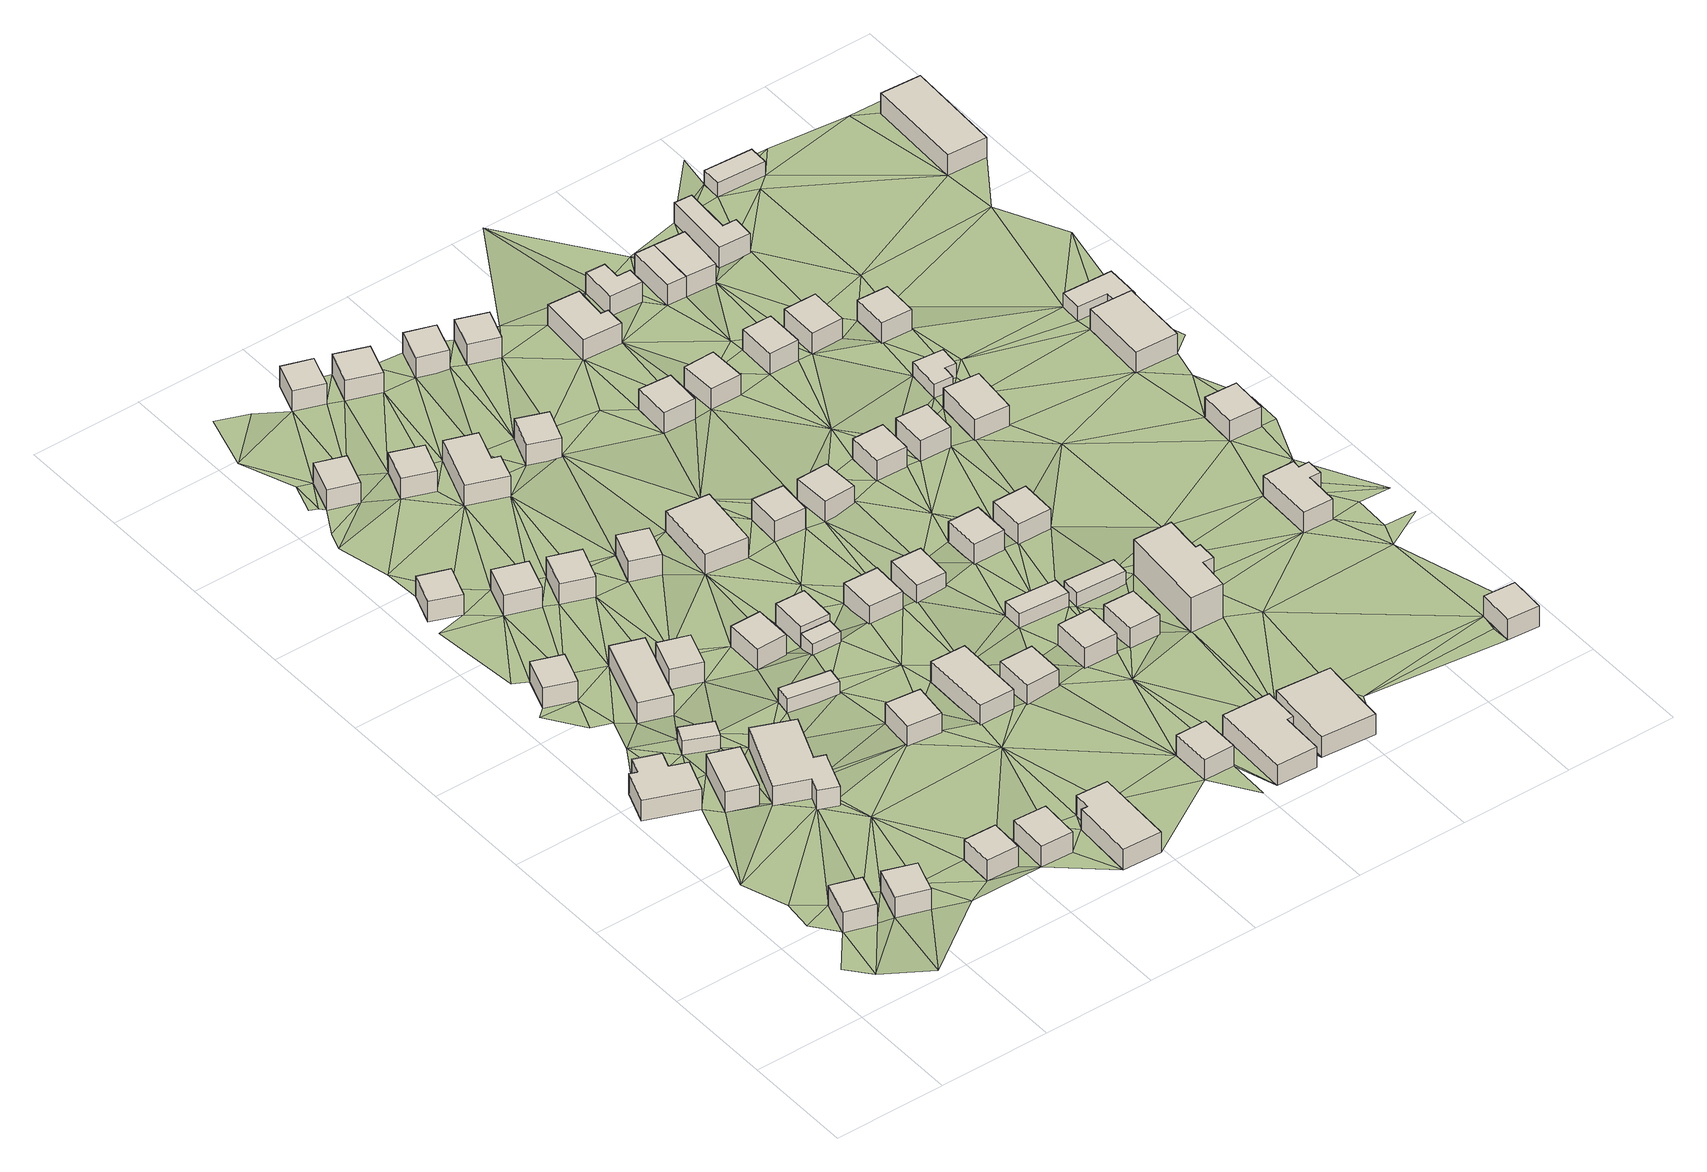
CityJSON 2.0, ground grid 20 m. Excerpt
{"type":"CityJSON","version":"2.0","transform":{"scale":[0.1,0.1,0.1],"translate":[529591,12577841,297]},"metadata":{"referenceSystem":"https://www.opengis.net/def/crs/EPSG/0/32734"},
"CityObjects":{
"building1":{"type":"Building","attributes":{"address":"29 Palm Lane Mamre 7347 Cape Town","building":"house","building:levels":"1","building_height":4.1,"plus_code":"4FRWFFP7+74Q","ground_height":160.34,"roof_height":164.44},"geometry":[{"type":"Solid","lod":"1","boundaries":[[[[0,1,2,3]],[[1,4,5,2]],[[4,6,7,5]],[[6,0,3,7]],[[3,2,5,7]],[[6,4,1,0]]]]}]},
"building2":{"type":"Building","attributes":{"address":"28 Palm Lane Mamre 7347 Cape Town","building":"house","building:levels":"1","building_height":4.1,"plus_code":"4FRWFFP7+C4F","ground_height":159.91,"roof_height":164.01},"geometry":[{"type":"Solid","lod":"1","boundaries":[[[[8,9,10,11]],[[9,12,13,10]],[[12,14,15,13]],[[14,16,17,15]],[[16,18,19,17]],[[18,20,21,19]],[[20,22,23,21]],[[22,8,11,23]],[[11,10,13,15,17,19,21,23]],[[22,20,18,16,14,12,9,8]]]]}]},
"building3":{"type":"Building","attributes":{"address":"31 Palm Lane Mamre 7347 Cape Town","building":"house","building:levels":"1","building_height":4.1,"plus_code":"4FRWFFP7+75F","ground_height":161.13,"roof_height":165.23},"geometry":[{"type":"Solid","lod":"1","boundaries":[[[[24,25,26,27]],[[25,28,29,26]],[[28,30,31,29]],[[30,24,27,31]],[[27,26,29,31]],[[30,28,25,24]]]]}]},
"building4":{"type":"Building","attributes":{"address":"30 Palm Lane Mamre 7347 Cape Town","building":"house","building:levels":"1","building_height":4.1,"plus_code":"4FRWFFP7+C56","ground_height":159.91,"roof_height":164.01},"geometry":[{"type":"Solid","lod":"1","boundaries":[[[[32,33,34,35]],[[33,36,37,34]],[[36,38,39,37]],[[38,32,35,39]],[[35,34,37,39]],[[38,36,33,32]]]]}]},
"building5":{"type":"Building","attributes":{"address":"93 Olyf Lane Mamre 7347 Cape Town","building":"house","building:levels":"1","building_height":4.1,"plus_code":"4FRWFFP7+G4P","ground_height":159.61,"roof_height":163.71},"geometry":[{"type":"Solid","lod":"1","boundaries":[[[[40,41,42,43]],[[41,44,45,42]],[[44,46,47,45]],[[46,40,43,47]],[[43,42,45,47]],[[46,44,41,40]]]]}]},
"building6":{"type":"Building","attributes":{"building":"cabin","building:levels":"1","building_height":2.8,"plus_code":"4FRWFFP7+F53","ground_height":159.91,"roof_height":162.71},"geometry":[{"type":"Solid","lod":"1","boundaries":[[[[48,49,50,51]],[[49,52,53,50]],[[52,54,55,53]],[[54,48,51,55]],[[51,50,53,55]],[[54,52,49,48]]]]}]},
"building7":{"type":"Building","attributes":{"address":"32 Palm Lane Mamre 7347 Cape Town","building":"house","building:levels":"1","building_height":4.1,"plus_code":"4FRWFFP7+C55","ground_height":160.26,"roof_height":164.36},"geometry":[{"type":"Solid","lod":"1","boundaries":[[[[56,57,58,59]],[[57,60,61,58]],[[60,62,63,61]],[[62,64,65,63]],[[64,66,67,65]],[[66,68,69,67]],[[68,70,71,69]],[[70,72,73,71]],[[72,74,75,73]],[[74,56,59,75]],[[59,58,61,63,65,67,69,71,73,75]],[[74,72,70,68,66,64,62,60,57,56]]]]}]},
"building8":{"type":"Building","attributes":{"address":"29 Palm Lane Mamre 7347 Cape Town","building":"house","building:levels":"1","building_height":4.1,"plus_code":"4FRWFFP7+76H","ground_height":161.13,"roof_height":165.23},"geometry":[{"type":"Solid","lod":"1","boundaries":[[[[76,77,78,79]],[[77,80,81,78]],[[80,82,83,81]],[[82,76,79,83]],[[79,78,81,83]],[[82,80,77,76]]]]}]},
"building9":{"type":"Building","attributes":{"address":"64 Olyf Lane Mamre 7347 Cape Town","building":"house","building:levels":"1","building_height":4.1,"plus_code":"4FRWFFP7+J4P","ground_height":159.35,"roof_height":163.45},"geometry":[{"type":"Solid","lod":"1","boundaries":[[[[84,85,86,87]],[[85,88,89,86]],[[88,90,91,89]],[[90,84,87,91]],[[87,86,89,91]],[[90,88,85,84]]]]}]},
"building10":{"type":"Building","attributes":{"address":"91 Olyf Lane Mamre 7347 Cape Town","building":"house","building:levels":"1","building_height":4.1,"plus_code":"4FRWFFP7+G54","ground_height":159.61,"roof_height":163.71},"geometry":[{"type":"Solid","lod":"1","boundaries":[[[[92,93,94,95]],[[93,96,97,94]],[[96,98,99,97]],[[98,92,95,99]],[[95,94,97,99]],[[98,96,93,92]]]]}]},
"building11":{"type":"Building","attributes":{"address":"35 Palm Lane Mamre 7347 Cape Town","building":"house","building:levels":"1","building_height":4.1,"plus_code":"4FRWFFP7+778","ground_height":161.76,"roof_height":165.86},"geometry":[{"type":"Solid","lod":"1","boundaries":[[[[100,101,102,103]],[[101,104,105,102]],[[104,106,107,105]],[[106,100,103,107]],[[103,102,105,107]],[[106,104,101,100]]]]}]},
"building12":{"type":"Building","attributes":{"address":"62 Olyf Lane Mamre 7347 Cape Town","building":"house","building:levels":"1","building_height":4.1,"plus_code":"4FRWFFP7+J57","ground_height":159.35,"roof_height":163.45},"geometry":[{"type":"Solid","lod":"1","boundaries":[[[[108,109,110,111]],[[109,112,113,110]],[[112,114,115,113]],[[114,108,111,115]],[[111,110,113,115]],[[114,112,109,108]]]]}]},
"building13":{"type":"Building","attributes":{"address":"89 Olyf Lane Mamre 7347 Cape Town","building":"house","building:levels":"1","building_height":4.1,"plus_code":"4FRWFFP7+G62","ground_height":159.65,"roof_height":163.75},"geometry":[{"type":"Solid","lod":"1","boundaries":[[[[116,117,118,119]],[[117,120,121,118]],[[120,122,123,121]],[[122,116,119,123]],[[119,118,121,123]],[[122,120,117,116]]]]}]},
"building14":{"type":"Building","attributes":{"address":"57 Manna Lane Mamre 7347 Cape Town","building":"house","building:levels":"1","building_height":4.1,"plus_code":"4FRWFFP7+P4X","ground_height":159.21,"roof_height":163.31},"geometry":[{"type":"Solid","lod":"1","boundaries":[[[[124,125,126,127]],[[125,128,129,126]],[[128,130,131,129]],[[130,124,127,131]],[[127,126,129,131]],[[130,128,125,124]]]]}]},
"building15":{"type":"Building","attributes":{"address":"37 Palm Lane Mamre 7347 Cape Town","building":"house","building:levels":"1","building_height":4.1,"plus_code":"4FRWFFP7+68M","ground_height":161.76,"roof_height":165.86},"geometry":[{"type":"Solid","lod":"1","boundaries":[[[[132,133,134,135]],[[133,136,137,134]],[[136,138,139,137]],[[138,140,141,139]],[[140,142,143,141]],[[142,132,135,143]],[[135,134,137,139,141,143]],[[142,140,138,136,133,132]]]]}]},
"building16":{"type":"Building","attributes":{"building":"cabin","building:levels":"1","building_height":2.8,"plus_code":"4FRWFFP7+C7R","ground_height":160.26,"roof_height":163.06},"geometry":[{"type":"Solid","lod":"1","boundaries":[[[[144,145,146,147]],[[145,148,149,146]],[[148,150,151,149]],[[150,144,147,151]],[[147,146,149,151]],[[150,148,145,144]]]]}]},
"building17":{"type":"Building","attributes":{"address":"60 Olyf Lane Mamre 7347 Cape Town","building":"house","building:levels":"1","building_height":4.1,"plus_code":"4FRWFFP7+J62","ground_height":159.49,"roof_height":163.59},"geometry":[{"type":"Solid","lod":"1","boundaries":[[[[152,153,154,155]],[[153,156,157,154]],[[156,158,159,157]],[[158,152,155,159]],[[155,154,157,159]],[[158,156,153,152]]]]}]},
"building18":{"type":"Building","attributes":{"address":"36 Palm Lane Mamre 7347 Cape Town","building":"house","building:levels":"1","building_height":4.1,"plus_code":"4FRWFFP7+97P","ground_height":160.96,"roof_height":165.06},"geometry":[{"type":"Solid","lod":"1","boundaries":[[[[160,161,162,163]],[[161,164,165,162]],[[164,166,167,165]],[[166,160,163,167]],[[163,162,165,167]],[[166,164,161,160]]]]}]},
"building19":{"type":"Building","attributes":{"address":"87 Olyf Lane Mamre 7347 Cape Town","building":"house","building:levels":"1","building_height":4.1,"plus_code":"4FRWFFP7+F7R","ground_height":159.65,"roof_height":163.75},"geometry":[{"type":"Solid","lod":"1","boundaries":[[[[168,169,170,171]],[[169,172,173,170]],[[172,174,175,173]],[[174,168,171,175]],[[171,170,173,175]],[[174,172,169,168]]]]}]},
"building20":{"type":"Building","attributes":{"address":"55 Manna Lane Mamre 7347 Cape Town","building":"house","building:levels":"1","building_height":4.1,"plus_code":"4FRWFFP7+P5H","ground_height":159.9,"roof_height":164},"geometry":[{"type":"Solid","lod":"1","boundaries":[[[[176,177,178,179]],[[177,180,181,178]],[[180,182,183,181]],[[182,176,179,183]],[[179,178,181,183]],[[182,180,177,176]]]]}]},
"building21":{"type":"Building","attributes":{"address":"58 Olyf Lane Mamre 7347 Cape Town","building":"house","building:levels":"1","building_height":4.1,"plus_code":"4FRWFFP7+H7R","ground_height":159.49,"roof_height":163.59},"geometry":[{"type":"Solid","lod":"1","boundaries":[[[[184,185,186,187]],[[185,188,189,186]],[[188,190,191,189]],[[190,184,187,191]],[[187,186,189,191]],[[190,188,185,184]]]]}]},
"building22":{"type":"Building","attributes":{"building":"cabin","building:levels":"1","building_height":2.8,"plus_code":"4FRWFFP7+F7H","ground_height":159.92,"roof_height":162.72},"geometry":[{"type":"Solid","lod":"1","boundaries":[[[[192,193,194,195]],[[193,196,197,194]],[[196,198,199,197]],[[198,192,195,199]],[[195,194,197,199]],[[198,196,193,192]]]]}]},
"building23":{"type":"Building","attributes":{"address":"53 Manna Lane Mamre 7347 Cape Town","building":"house","building:levels":"1","building_height":4.1,"plus_code":"4FRWFFP7+P63","ground_height":159.9,"roof_height":164},"geometry":[{"type":"Solid","lod":"1","boundaries":[[[[200,201,202,203]],[[201,204,205,202]],[[204,206,207,205]],[[206,208,209,207]],[[208,210,211,209]],[[210,200,203,211]],[[203,202,205,207,209,211]],[[210,208,206,204,201,200]]]]}]},
"building24":{"type":"Building","attributes":{"address":"85 Olyf Lane Mamre 7347 Cape Town","building":"house","building:levels":"1","building_height":4.1,"plus_code":"4FRWFFP7+F7X","ground_height":159.92,"roof_height":164.02},"geometry":[{"type":"Solid","lod":"1","boundaries":[[[[192,198,212,213]],[[198,214,215,212]],[[214,216,217,215]],[[216,192,213,217]],[[213,212,215,217]],[[216,214,198,192]]]]}]},
"building25":{"type":"Building","attributes":{"address":"80 Manna Lane Mamre 7347 Cape Town","building":"house","building:levels":"1","building_height":4.1,"plus_code":"4FRWFFP7+R59","ground_height":159.75,"roof_height":163.85},"geometry":[{"type":"Solid","lod":"1","boundaries":[[[[218,219,220,221]],[[219,222,223,220]],[[222,224,225,223]],[[224,218,221,225]],[[221,220,223,225]],[[224,222,219,218]]]]}]},
"building26":{"type":"Building","attributes":{"address":"38 Palm Lane Mamre 7347 Cape Town","building":"house","building:levels":"1","building_height":4.1,"plus_code":"4FRWFFP7+98P","ground_height":160.96,"roof_height":165.06},"geometry":[{"type":"Solid","lod":"1","boundaries":[[[[226,227,228,229]],[[227,230,231,228]],[[230,232,233,231]],[[232,226,229,233]],[[229,228,231,233]],[[232,230,227,226]]]]}]},
"building27":{"type":"Building","attributes":{"address":"78 Manna Lane Mamre 7347 Cape Town","building":"house","building:levels":"1","building_height":4.1,"plus_code":"4FRWFFP7+R63","ground_height":159.75,"roof_height":163.85},"geometry":[{"type":"Solid","lod":"1","boundaries":[[[[234,235,236,237]],[[235,238,239,236]],[[238,240,241,239]],[[240,234,237,241]],[[237,236,239,241]],[[240,238,235,234]]]]}]},
"building28":{"type":"Building","attributes":{"building":"house","building:levels":"1","building_height":4.1,"plus_code":"4FRWFFP7+H8J","ground_height":159.92,"roof_height":164.02},"geometry":[{"type":"Solid","lod":"1","boundaries":[[[[242,243,244,245]],[[243,246,247,244]],[[246,248,249,247]],[[248,242,245,249]],[[245,244,247,249]],[[248,246,243,242]]]]}]},
"building29":{"type":"Building","attributes":{"address":"40 Palm Lane Mamre 7347 Cape Town","building":"house","building:levels":"1","building_height":4.1,"plus_code":"4FRWFFP7+99F","ground_height":160.96,"roof_height":165.06},"geometry":[{"type":"Solid","lod":"1","boundaries":[[[[250,251,252,253]],[[251,254,255,252]],[[254,256,257,255]],[[256,250,253,257]],[[253,252,255,257]],[[256,254,251,250]]]]}]},
"building30":{"type":"Building","attributes":{"address":"41 Palm Lane Mamre 7347 Cape Town","building":"house","building:levels":"1","building_height":4.1,"plus_code":"4FRWFFP7+7C6","ground_height":162.2,"roof_height":166.3},"geometry":[{"type":"Solid","lod":"1","boundaries":[[[[258,259,260,261]],[[259,262,263,260]],[[262,264,265,263]],[[264,258,261,265]],[[261,260,263,265]],[[264,262,259,258]]]]}]},
"building31":{"type":"Building","attributes":{"address":"83 Olyf Lane Mamre 7347 Cape Town","building":"house","building:levels":"1","building_height":4.1,"plus_code":"4FRWFFP7+F8Q","ground_height":159.92,"roof_height":164.02},"geometry":[{"type":"Solid","lod":"1","boundaries":[[[[266,267,268,269]],[[267,270,271,268]],[[270,272,273,271]],[[272,266,269,273]],[[269,268,271,273]],[[272,270,267,266]]]]}]},
"building32":{"type":"Building","attributes":{"address":"51 Manna Lane Mamre 7347 Cape Town","building":"house","building:levels":"1","building_height":4.1,"plus_code":"4FRWFFP7+P73","ground_height":159.9,"roof_height":164},"geometry":[{"type":"Solid","lod":"1","boundaries":[[[[274,275,276,277]],[[275,278,279,276]],[[278,280,281,279]],[[280,274,277,281]],[[277,276,279,281]],[[280,278,275,274]]]]}]},
"building33":{"type":"Building","attributes":{"address":"43 Palm Lane Mamre 7347 Cape Town","building":"house","building:levels":"1","building_height":4.1,"plus_code":"4FRWFFP7+6CQ","ground_height":162.2,"roof_height":166.3},"geometry":[{"type":"Solid","lod":"1","boundaries":[[[[282,283,284,285]],[[283,286,287,284]],[[286,288,289,287]],[[288,290,291,289]],[[290,292,293,291]],[[292,282,285,293]],[[285,284,287,289,291,293]],[[292,290,288,286,283,282]]]]}]},
"building34":{"type":"Building","attributes":{"address":"76 Manna Lane Mamre 7347 Cape Town","building":"house","building:levels":"1","building_height":4.1,"plus_code":"4FRWFFP7+Q7V","ground_height":159.75,"roof_height":163.85},"geometry":[{"type":"Solid","lod":"1","boundaries":[[[[294,295,296,297]],[[295,298,299,296]],[[298,300,301,299]],[[300,294,297,301]],[[297,296,299,301]],[[300,298,295,294]]]]}]},
"building35":{"type":"Building","attributes":{"address":"54 Olyf Lane Mamre 7347 Cape Town","building":"house","building:levels":"1","building_height":4.1,"plus_code":"4FRWFFP7+H89","ground_height":159.92,"roof_height":164.02},"geometry":[{"type":"Solid","lod":"1","boundaries":[[[[302,303,304,305]],[[303,306,307,304]],[[306,308,309,307]],[[308,302,305,309]],[[305,304,307,309]],[[308,306,303,302]]]]}]},
"building36":{"type":"Building","attributes":{"address":"81 Olyf Lane Mamre 7347 Cape Town","building":"house","building:levels":"1","building_height":4.1,"plus_code":"4FRWFFP7+F9P","ground_height":159.92,"roof_height":164.02},"geometry":[{"type":"Solid","lod":"1","boundaries":[[[[310,311,312,313]],[[311,314,315,312]],[[314,316,317,315]],[[316,310,313,317]],[[313,312,315,317]],[[316,314,311,310]]]]}]},
"building37":{"type":"Building","attributes":{"address":"42 Palm Lane Mamre 7347 Cape Town","building":"house","building:levels":"1","building_height":4.1,"plus_code":"4FRWFFP7+9CF","ground_height":161.52,"roof_height":165.62},"geometry":[{"type":"Solid","lod":"1","boundaries":[[[[318,319,320,321]],[[319,322,323,320]],[[322,324,325,323]],[[324,318,321,325]],[[321,320,323,325]],[[324,322,319,318]]]]}]},
"building38":{"type":"Building","attributes":{"building":"cabin","building:levels":"1","building_height":2.8,"plus_code":"4FRWFFP7+CC7","ground_height":161.52,"roof_height":164.32},"geometry":[{"type":"Solid","lod":"1","boundaries":[[[[326,327,328,329]],[[327,330,331,328]],[[330,332,333,331]],[[332,326,329,333]],[[329,328,331,333]],[[332,330,327,326]]]]}]},
"building39":{"type":"Building","attributes":{"address":"74 Manna Lane Mamre 7347 Cape Town","building":"house","building:levels":"1","building_height":4.1,"plus_code":"4FRWFFP7+Q8J","ground_height":160.39,"roof_height":164.49},"geometry":[{"type":"Solid","lod":"1","boundaries":[[[[334,335,336,337]],[[335,338,339,336]],[[338,340,341,339]],[[340,334,337,341]],[[337,336,339,341]],[[340,338,335,334]]]]}]},
"building40":{"type":"Building","attributes":{"address":"52 Olyf Lane Mamre 7347 Cape Town","building":"house","building:levels":"1","building_height":4.1,"plus_code":"4FRWFFP7+H98","ground_height":159.92,"roof_height":164.02},"geometry":[{"type":"Solid","lod":"1","boundaries":[[[[342,343,344,345]],[[343,346,347,344]],[[346,348,349,347]],[[348,342,345,349]],[[345,344,347,349]],[[348,346,343,342]]]]}]},
"building41":{"type":"Building","attributes":{"address":"45 Palm Lane Mamre 7347 Cape Town","building":"house","building:levels":"1","building_height":4.1,"plus_code":"4FRWFFP7+6FX","ground_height":162.2,"roof_height":166.3},"geometry":[{"type":"Solid","lod":"1","boundaries":[[[[350,351,352,353]],[[351,354,355,352]],[[354,356,357,355]],[[356,350,353,357]],[[353,352,355,357]],[[356,354,351,350]]]]}]},
"building42":{"type":"Building","attributes":{"address":"44 Palm Lane Mamre 7347 Cape Town","building":"house","building:levels":"1","building_height":4.1,"plus_code":"4FRWFFP7+9FC","ground_height":161.52,"roof_height":165.62},"geometry":[{"type":"Solid","lod":"1","boundaries":[[[[358,359,360,361]],[[359,362,363,360]],[[362,364,365,363]],[[364,358,361,365]],[[361,360,363,365]],[[364,362,359,358]]]]}]},
"building43":{"type":"Building","attributes":{"address":"47 Manna Lane Mamre 7347 Cape Town","building":"house","building:levels":"1","building_height":4.1,"plus_code":"4FRWFFP7+M9C","ground_height":160.58,"roof_height":164.68},"geometry":[{"type":"Solid","lod":"1","boundaries":[[[[366,367,368,369]],[[367,370,371,368]],[[370,372,373,371]],[[372,366,369,373]],[[369,368,371,373]],[[372,370,367,366]]]]}]},
"building44":{"type":"Building","attributes":{"address":"79 Olyf Lane Mamre 7347 Cape Town","building":"house","building:levels":"1","building_height":4.1,"plus_code":"4FRWFFP7+FCP","ground_height":161.04,"roof_height":165.14},"geometry":[{"type":"Solid","lod":"1","boundaries":[[[[374,375,376,377]],[[375,378,379,376]],[[378,380,381,379]],[[380,374,377,381]],[[377,376,379,381]],[[380,378,375,374]]]]}]},
"building45":{"type":"Building","attributes":{"building":"cabin","building:levels":"1","building_height":2.8,"plus_code":"4FRWFFP7+CF7","ground_height":161.52,"roof_height":164.32},"geometry":[{"type":"Solid","lod":"1","boundaries":[[[[382,383,384,385]],[[383,386,387,384]],[[386,388,389,387]],[[388,382,385,389]],[[385,384,387,389]],[[388,386,383,382]]]]}]},
"building46":{"type":"Building","attributes":{"address":"72 Manna Lane Mamre 7347 Cape Town","building":"house","building:levels":"1","building_height":4.1,"plus_code":"4FRWFFP7+Q97","ground_height":160.39,"roof_height":164.49},"geometry":[{"type":"Solid","lod":"1","boundaries":[[[[390,391,392,393]],[[391,394,395,392]],[[394,396,397,395]],[[396,398,399,397]],[[398,400,401,399]],[[400,390,393,401]],[[393,392,395,397,399,401]],[[400,398,396,394,391,390]]]]}]},
"building47":{"type":"Building","attributes":{"address":"45 Manna Lane Mamre 7347 Cape Town","building":"house","building:levels":"1","building_height":4.1,"plus_code":"4FRWFFP7+M9H","ground_height":161.31,"roof_height":165.41},"geometry":[{"type":"Solid","lod":"1","boundaries":[[[[402,403,404,405]],[[403,406,407,404]],[[406,408,409,407]],[[408,402,405,409]],[[405,404,407,409]],[[408,406,403,402]]]]}]},
"building48":{"type":"Building","attributes":{"address":"50 Olyf Lane Mamre 7347 Cape Town","building":"house","building:levels":"1","building_height":4.1,"plus_code":"4FRWFFP7+HCG","ground_height":160.79,"roof_height":164.89},"geometry":[{"type":"Solid","lod":"1","boundaries":[[[[410,411,412,413]],[[411,414,415,412]],[[414,416,417,415]],[[416,410,413,417]],[[413,412,415,417]],[[416,414,411,410]]]]}]},
"building49":{"type":"Building","attributes":{"address":"77 Olyf Lane Mamre 7347 Cape Town","building":"house","building:levels":"1","building_height":4.1,"plus_code":"4FRWFFP7+FFM","ground_height":161.04,"roof_height":165.14},"geometry":[{"type":"Solid","lod":"1","boundaries":[[[[418,419,420,421]],[[419,422,423,420]],[[422,424,425,423]],[[424,418,421,425]],[[421,420,423,425]],[[424,422,419,418]]]]}]},
"building50":{"type":"Building","attributes":{"address":"46 Palm Lane Mamre 7347 Cape Town","building":"house","building:levels":"2","building_height":6.9,"plus_code":"4FRWFFP7+9GC","ground_height":162.18,"roof_height":169.08},"geometry":[{"type":"Solid","lod":"1","boundaries":[[[[426,427,428,429]],[[427,430,431,428]],[[430,432,433,431]],[[432,434,435,433]],[[434,436,437,435]],[[436,438,439,437]],[[438,440,441,439]],[[440,426,429,441]],[[429,428,431,433,435,437,439,441]],[[440,438,436,434,432,430,427,426]]]]}]},
"building51":{"type":"Building","attributes":{"address":"70 Manna Lane Mamre 7347 Cape Town","building":"house","building:levels":"1","building_height":4.1,"plus_code":"4FRWFFP7+Q9H","ground_height":160.99,"roof_height":165.09},"geometry":[{"type":"Solid","lod":"1","boundaries":[[[[442,443,444,445]],[[443,446,447,444]],[[446,448,449,447]],[[448,450,451,449]],[[450,452,453,451]],[[452,442,445,453]],[[445,444,447,449,451,453]],[[452,450,448,446,443,442]]]]}]},
"building52":{"type":"Building","attributes":{"address":"48 Olyf Lane Mamre 7347 Cape Town","building":"house","building:levels":"1","building_height":4.1,"plus_code":"4FRWFFP7+HF7","ground_height":160.79,"roof_height":164.89},"geometry":[{"type":"Solid","lod":"1","boundaries":[[[[454,455,456,457]],[[455,458,459,456]],[[458,460,461,459]],[[460,454,457,461]],[[457,456,459,461]],[[460,458,455,454]]]]}]},
"building53":{"type":"Building","attributes":{"address":"43 Manna Lane Mamre 7347 Cape Town","building":"house","building:levels":"1","building_height":4.1,"plus_code":"4FRWFFP7+MCH","ground_height":161.31,"roof_height":165.41},"geometry":[{"type":"Solid","lod":"1","boundaries":[[[[462,463,464,465]],[[463,466,467,464]],[[466,468,469,467]],[[468,462,465,469]],[[465,464,467,469]],[[468,466,463,462]]]]}]},
"building54":{"type":"Building","attributes":{"building":"garage","building:levels":"1","building_height":4.1,"plus_code":"4FRWFFP7+QC8","ground_height":160.99,"roof_height":165.09},"geometry":[{"type":"Solid","lod":"1","boundaries":[[[[470,471,472,473]],[[471,474,475,472]],[[474,476,477,475]],[[476,470,473,477]],[[473,472,475,477]],[[476,474,471,470]]]]}]},
"building55":{"type":"Building","attributes":{"address":"Mamre, Cape Town","building":"house","building:levels":"1","building_height":4.1,"plus_code":"4FRWFFP7+HG6","ground_height":161.6,"roof_height":165.7},"geometry":[{"type":"Solid","lod":"1","boundaries":[[[[478,479,480,481]],[[479,482,483,480]],[[482,484,485,483]],[[484,478,481,485]],[[481,480,483,485]],[[484,482,479,478]]]]}]},
"building56":{"type":"Building","attributes":{"address":"41 Manna Lane Mamre 7347 Cape Town","building":"house","building:levels":"1","building_height":4.1,"plus_code":"4FRWFFP7+MFG","ground_height":161.31,"roof_height":165.41},"geometry":[{"type":"Solid","lod":"1","boundaries":[[[[486,487,488,489]],[[487,490,491,488]],[[490,492,493,491]],[[492,486,489,493]],[[489,488,491,493]],[[492,490,487,486]]]]}]},
"building57":{"type":"Building","attributes":{"address":"Manna Lane Mamre 7347 Cape Town","building":"house","building:levels":"1","building_height":4.1,"plus_code":"4FRWFFP7+QF2","ground_height":160.99,"roof_height":165.09},"geometry":[{"type":"Solid","lod":"1","boundaries":[[[[470,476,477,473]],[[476,494,495,477]],[[494,496,497,495]],[[496,470,473,497]],[[473,477,495,497]],[[496,494,476,470]]]]}]},
"building58":{"type":"Building","attributes":{"address":"46 Olyf Lane 7347 Mamre, Cape Town","building":"cabin","building:levels":"1","building_height":2.8,"plus_code":"4FRWFFP7+JG3","ground_height":161.6,"roof_height":164.4},"geometry":[{"type":"Solid","lod":"1","boundaries":[[[[498,499,500,501]],[[499,502,503,500]],[[502,504,505,503]],[[504,506,507,505]],[[506,508,509,507]],[[508,498,501,509]],[[501,500,503,505,507,509]],[[508,506,504,502,499,498]]]]}]},
"building59":{"type":"Building","attributes":{"address":"49 Palm Lane Mamre 7347 Cape Town","building":"house","building:levels":"1","building_height":4.1,"plus_code":"4FRWFFP7+6MR","ground_height":162.97,"roof_height":167.07},"geometry":[{"type":"Solid","lod":"1","boundaries":[[[[510,511,512,513]],[[511,514,515,512]],[[514,516,517,515]],[[516,510,513,517]],[[513,512,515,517]],[[516,514,511,510]]]]}]},
"building60":{"type":"Building","attributes":{"address":"39 Manna Lane Mamre 7347 Cape Town","building":"house","building:levels":"1","building_height":4.1,"plus_code":"4FRWFFP7+MG3","ground_height":161.31,"roof_height":165.41},"geometry":[{"type":"Solid","lod":"1","boundaries":[[[[518,519,520,521]],[[519,522,523,520]],[[522,524,525,523]],[[524,518,521,525]],[[521,520,523,525]],[[524,522,519,518]]]]}]},
"building61":{"type":"Building","attributes":{"address":"66 Manna Lane Mamre 7347 Cape Town","building":"house","building:levels":"1","building_height":4.1,"plus_code":"4FRWFFP7+QFP","ground_height":160.99,"roof_height":165.09},"geometry":[{"type":"Solid","lod":"1","boundaries":[[[[526,527,528,529]],[[527,530,531,528]],[[530,532,533,531]],[[532,534,535,533]],[[534,536,537,535]],[[536,526,529,537]],[[529,528,531,533,535,537]],[[536,534,532,530,527,526]]]]}]},
"building62":{"type":"Building","attributes":{"address":"48 Palm Lane Mamre 7347 Cape Town","building":"house","building:levels":"1","building_height":4.1,"plus_code":"4FRWFFP7+9JM","ground_height":162.7,"roof_height":166.8},"geometry":[{"type":"Solid","lod":"1","boundaries":[[[[538,539,540,541]],[[539,542,543,540]],[[542,544,545,543]],[[544,546,547,545]],[[546,548,549,547]],[[548,550,551,549]],[[550,552,553,551]],[[552,538,541,553]],[[541,540,543,545,547,549,551,553]],[[552,550,548,546,544,542,539,538]]]]}]},
"building63":{"type":"Building","attributes":{"address":"73 Olyf Lane Mamre 7347 Cape Town","building":"house","building:levels":"1","building_height":4.1,"plus_code":"4FRWFFP7+FJG","ground_height":162.55,"roof_height":166.65},"geometry":[{"type":"Solid","lod":"1","boundaries":[[[[554,555,556,557]],[[555,558,559,556]],[[558,560,561,559]],[[560,554,557,561]],[[557,556,559,561]],[[560,558,555,554]]]]}]},
"building64":{"type":"Building","attributes":{"address":"64 Manna Lane Mamre 7347 Cape Town","building":"cabin","building:levels":"1","building_height":2.8,"plus_code":"4FRWFFP7+RG5","ground_height":161.59,"roof_height":164.39},"geometry":[{"type":"Solid","lod":"1","boundaries":[[[[562,563,564,565]],[[563,566,567,564]],[[566,568,569,567]],[[568,562,565,569]],[[565,564,567,569]],[[568,566,563,562]]]]}]},
"building65":{"type":"Building","attributes":{"address":"44 Olyf Lane Mamre 7347 Cape Town","building":"house","building:levels":"1","building_height":4.1,"plus_code":"4FRWFFP7+HJ4","ground_height":162.34,"roof_height":166.44},"geometry":[{"type":"Solid","lod":"1","boundaries":[[[[570,571,572,573]],[[571,574,575,572]],[[574,576,577,575]],[[576,570,573,577]],[[573,572,575,577]],[[576,574,571,570]]]]}]},
"building66":{"type":"Building","attributes":{"building":"cabin","building:levels":"1","building_height":2.8,"plus_code":"4FRWFFP7+HJX","ground_height":162.34,"roof_height":165.14},"geometry":[{"type":"Solid","lod":"1","boundaries":[[[[578,579,580,581]],[[579,582,583,580]],[[582,584,585,583]],[[584,586,587,585]],[[586,588,589,587]],[[588,578,581,589]],[[581,580,583,585,587,589]],[[588,586,584,582,579,578]]]]}]},
"building67":{"type":"Building","attributes":{"address":"62 Manna Lane Mamre 7347 Cape Town","building":"yes","building:levels":"1","building_height":4.1,"plus_code":"4FRWFFP7+QM7","ground_height":161.95,"roof_height":166.05},"geometry":[{"type":"Solid","lod":"1","boundaries":[[[[590,591,592,593]],[[591,594,595,592]],[[594,596,597,595]],[[596,590,593,597]],[[593,592,595,597]],[[596,594,591,590]]]]}]},
"terrain1":{"type":"TINRelief","geometry":[{"type":"CompositeSurface","lod":"1","boundaries":[[[598,599,600]],[[601,599,598]],[[602,599,1]],[[603,602,1]],[[25,598,604]],[[25,601,598]],[[25,604,28]],[[605,606,603]],[[24,601,25]],[[24,607,601]],[[38,18,606]],[[605,603,1]],[[28,604,608]],[[606,609,38]],[[605,1,607]],[[605,609,606]],[[610,9,8]],[[18,38,36]],[[22,20,8]],[[607,24,611]],[[30,28,608]],[[18,36,20]],[[612,38,609]],[[49,8,20]],[[611,24,30]],[[49,610,8]],[[613,44,41]],[[613,614,44]],[[49,20,36]],[[611,605,607]],[[30,608,77]],[[609,615,612]],[[49,616,610]],[[614,617,44]],[[610,98,617]],[[616,98,610]],[[30,77,76]],[[605,618,609]],[[49,36,619]],[[611,30,76]],[[36,615,619]],[[66,615,609]],[[77,608,104]],[[611,620,605]],[[112,621,40]],[[621,112,622]],[[98,616,92]],[[617,96,44]],[[620,611,623]],[[98,96,617]],[[615,66,619]],[[616,624,92]],[[40,46,112]],[[44,96,46]],[[82,611,76]],[[624,619,66]],[[104,80,77]],[[88,622,112]],[[624,66,625]],[[626,84,90]],[[101,80,104]],[[64,62,627]],[[80,101,82]],[[623,611,628]],[[92,624,122]],[[66,64,625]],[[112,46,629]],[[623,628,630]],[[112,109,88]],[[96,158,46]],[[120,93,92]],[[90,88,109]],[[92,122,120]],[[624,625,148]],[[630,628,627]],[[101,100,82]],[[629,46,158]],[[106,104,140]],[[631,632,633]],[[632,626,177]],[[148,122,624]],[[64,150,625]],[[117,93,120]],[[634,611,82]],[[166,64,627]],[[635,636,637]],[[633,638,631]],[[148,625,150]],[[201,626,90]],[[152,96,93]],[[124,637,638]],[[93,117,639]],[[138,106,140]],[[124,635,637]],[[152,158,96]],[[106,138,100]],[[633,632,177]],[[627,628,166]],[[640,635,124]],[[611,634,628]],[[90,109,201]],[[117,116,639]],[[150,64,641]],[[82,100,634]],[[158,156,629]],[[93,639,152]],[[172,122,148]],[[642,629,156]],[[138,133,100]],[[201,177,626]],[[64,166,641]],[[169,116,122]],[[109,642,201]],[[138,136,133]],[[639,116,169]],[[169,122,172]],[[643,644,640]],[[640,124,222]],[[133,634,100]],[[152,639,188]],[[633,177,176]],[[130,633,176]],[[148,645,172]],[[222,124,130]],[[643,640,222]],[[153,646,156]],[[645,148,647]],[[648,628,634]],[[156,204,642]],[[641,166,164]],[[152,188,153]],[[133,132,634]],[[180,177,201]],[[190,188,639]],[[242,639,169]],[[201,642,204]],[[172,645,649]],[[204,156,646]],[[153,185,646]],[[648,634,650]],[[164,648,650]],[[651,647,641]],[[188,185,153]],[[639,242,190]],[[130,176,235]],[[224,222,130]],[[192,649,645]],[[164,651,641]],[[142,262,132]],[[180,201,200]],[[647,652,645]],[[169,653,242]],[[185,204,646]],[[216,653,649]],[[649,192,216]],[[182,180,200]],[[164,650,232]],[[130,235,224]],[[650,634,654]],[[647,651,652]],[[132,259,634]],[[232,651,164]],[[242,653,216]],[[176,182,238]],[[655,654,634]],[[184,190,242]],[[238,235,176]],[[182,200,238]],[[262,259,132]],[[655,634,259]],[[185,184,248]],[[208,206,210]],[[278,206,204]],[[656,652,651]],[[204,185,657]],[[198,652,656]],[[232,230,651]],[[658,242,216]],[[234,224,235]],[[184,242,248]],[[216,214,658]],[[234,218,224]],[[210,206,278]],[[214,198,267]],[[250,654,655]],[[248,657,185]],[[654,250,230]],[[198,656,267]],[[278,204,657]],[[210,298,200]],[[658,243,242]],[[651,659,656]],[[651,230,659]],[[267,658,214]],[[238,200,298]],[[278,275,210]],[[660,655,259]],[[262,661,264]],[[250,662,230]],[[658,308,243]],[[658,267,266]],[[663,264,286]],[[240,238,298]],[[664,210,275]],[[248,665,657]],[[659,230,666]],[[264,663,258]],[[248,246,665]],[[667,660,259]],[[298,210,664]],[[283,663,286]],[[326,230,662]],[[667,259,258]],[[663,283,258]],[[306,246,243]],[[662,660,668]],[[306,243,308]],[[332,666,230]],[[240,298,295]],[[658,302,308]],[[302,658,266]],[[316,266,659]],[[316,659,666]],[[326,332,230]],[[667,668,660]],[[665,246,306]],[[258,283,667]],[[668,318,662]],[[275,335,664]],[[669,657,670]],[[326,662,318]],[[275,669,338]],[[657,665,370]],[[665,306,303]],[[666,332,671]],[[266,316,346]],[[335,275,338]],[[667,672,668]],[[302,266,346]],[[667,283,282]],[[370,670,657]],[[334,664,335]],[[351,292,290]],[[303,343,665]],[[346,316,673]],[[674,664,334]],[[326,318,327]],[[667,675,672]],[[303,302,343]],[[671,332,676]],[[292,351,677]],[[302,346,343]],[[673,671,676]],[[678,669,670]],[[327,318,324]],[[370,665,372]],[[677,282,292]],[[669,678,338]],[[676,332,679]],[[675,667,680]],[[343,406,665]],[[358,672,675]],[[324,672,358]],[[332,330,679]],[[673,681,346]],[[667,282,682]],[[370,367,670]],[[676,380,673]],[[406,372,665]],[[324,358,383]],[[383,327,324]],[[682,680,667]],[[682,282,677]],[[670,367,678]],[[340,683,334]],[[340,338,683]],[[327,383,382]],[[673,684,681]],[[327,382,330]],[[380,684,673]],[[685,676,679]],[[364,383,358]],[[686,679,330]],[[338,390,683]],[[678,367,366]],[[678,390,338]],[[685,679,686]],[[681,687,688]],[[364,680,682]],[[382,689,330]],[[343,688,690]],[[691,682,677]],[[687,681,684]],[[364,692,383]],[[684,380,378]],[[372,403,366]],[[406,403,372]],[[343,690,406]],[[693,694,695]],[[411,688,687]],[[366,696,678]],[[677,693,697]],[[364,682,440]],[[422,378,685]],[[698,686,330]],[[422,685,686]],[[378,422,684]],[[403,696,366]],[[691,677,697]],[[689,698,330]],[[440,692,364]],[[690,688,411]],[[687,684,699]],[[683,390,450]],[[406,690,408]],[[689,692,440]],[[402,696,403]],[[699,684,700]],[[422,701,684]],[[690,411,410]],[[696,452,396]],[[396,452,398]],[[390,400,450]],[[400,398,452]],[[691,702,703]],[[689,440,438]],[[684,701,700]],[[704,683,450]],[[697,702,691]],[[408,466,402]],[[690,466,408]],[[699,700,410]],[[696,402,705]],[[452,450,400]],[[690,410,458]],[[701,422,419]],[[452,696,442]],[[689,706,698]],[[410,700,458]],[[510,693,695]],[[438,707,708]],[[402,466,463]],[[689,438,706]],[[442,696,474]],[[705,402,463]],[[474,696,705]],[[690,468,466]],[[693,510,697]],[[704,450,448]],[[419,709,701]],[[710,419,698]],[[502,690,458]],[[446,443,448]],[[487,468,690]],[[443,442,474]],[[711,702,697]],[[462,705,463]],[[708,702,711]],[[710,698,706]],[[448,443,471]],[[705,476,474]],[[455,504,458]],[[443,474,471]],[[438,708,711]],[[502,487,690]],[[710,709,419]],[[712,704,448]],[[701,484,455]],[[701,709,484]],[[713,695,511]],[[471,712,448]],[[462,468,487]],[[502,458,504]],[[510,695,713]],[[462,714,705]],[[476,705,714]],[[484,504,455]],[[486,462,487]],[[438,538,706]],[[470,712,471]],[[709,710,715]],[[462,486,714]],[[506,504,484]],[[716,487,502]],[[717,711,697]],[[510,717,697]],[[538,438,711]],[[484,482,506]],[[712,470,496]],[[716,490,487]],[[714,486,492]],[[498,508,506]],[[482,498,506]],[[526,496,714]],[[718,710,706]],[[511,510,713]],[[502,499,716]],[[712,496,536]],[[490,518,492]],[[518,490,716]],[[719,714,492]],[[526,714,719]],[[498,482,720]],[[718,706,538]],[[536,496,526]],[[499,498,720]],[[721,716,499]],[[722,715,710]],[[721,499,720]],[[715,722,482]],[[723,711,717]],[[717,510,516]],[[492,518,724]],[[719,492,724]],[[725,726,727]],[[717,728,723]],[[518,524,724]],[[710,718,555]],[[544,723,546]],[[720,482,571]],[[723,728,729]],[[723,729,546]],[[568,536,725]],[[555,722,710]],[[538,552,730]],[[725,727,562]],[[552,550,548]],[[538,730,718]],[[717,731,728]],[[727,719,732]],[[578,721,720]],[[548,730,552]],[[568,725,562]],[[724,732,719]],[[578,524,721]],[[722,571,482]],[[536,568,733]],[[734,548,546]],[[729,734,546]],[[732,562,727]],[[734,730,548]],[[735,718,730]],[[720,571,579]],[[720,579,578]],[[735,730,736]],[[722,555,737]],[[738,568,566]],[[563,562,732]],[[737,555,554]],[[524,739,724]],[[554,735,740]],[[740,735,736]],[[722,737,741]],[[737,554,740]],[[742,738,566]],[[524,578,739]],[[732,724,594]],[[582,579,571]],[[563,742,566]],[[584,582,571]],[[584,571,570]],[[563,732,594]],[[741,743,570]],[[578,588,744]],[[586,584,570]],[[594,724,739]],[[563,745,742]],[[746,578,744]],[[746,739,578]],[[744,588,746]],[[594,745,563]],[[739,596,594]],[[745,594,747]],[[745,747,748]]]}]}
},
"vertices":[
[163,209,16],[110,226,16],[110,226,57],[163,209,57],[89,163,16],[89,163,57],[142,146,16],[142,146,57],
[100,626,12],[55,643,12],[55,643,53],[100,626,53],[44,614,12],[44,614,53],[31,619,12],[31,619,53],[8,558,12],[8,558,53],[97,524,12],[97,524,53],[120,585,12],[120,585,53],[89,597,12],[89,597,53],
[188,196,24],[167,135,24],[167,135,65],[188,196,65],[223,116,24],[223,116,65],[244,177,24],[244,177,65],
[172,478,12],[203,566,12],[203,566,53],[172,478,53],[152,584,12],[152,584,53],[121,496,12],[121,496,53],
[73,920,9],[51,859,9],[51,859,50],[73,920,50],[103,840,9],[103,840,50],[125,901,9],[125,901,50],
[164,672,12],[151,642,12],[151,642,40],[164,672,40],[205,618,12],[205,618,40],[218,648,12],[218,648,40],
[269,408,15],[290,462,15],[290,462,56],[269,408,56],[293,469,15],[293,469,56],[274,476,15],[274,476,56],[309,561,15],[309,561,56],[238,590,15],[238,590,56],[184,460,15],[184,460,56],[241,437,15],[241,437,56],[231,412,15],[231,412,56],[265,398,15],[265,398,56],
[333,177,24],[331,117,24],[331,117,65],[333,177,65],[388,115,24],[388,115,65],[391,175,24],[391,175,65],
[58,1185,6],[37,1127,6],[37,1127,47],[58,1185,47],[90,1107,6],[90,1107,47],[112,1166,6],[112,1166,47],
[198,725,9],[245,857,9],[245,857,50],[198,725,50],[190,876,9],[190,876,50],[143,744,9],[143,744,50],
[474,158,30],[415,161,30],[415,161,71],[474,158,71],[411,87,30],[411,87,71],[470,85,30],[470,85,71],
[216,1108,6],[158,1128,6],[158,1128,47],[216,1108,47],[137,1068,6],[137,1068,47],[195,1048,6],[195,1048,47],
[304,820,9],[251,838,9],[251,838,50],[304,820,50],[229,776,9],[229,776,50],[282,758,9],[282,758,50],
[96,1489,5],[74,1427,5],[74,1427,46],[96,1489,46],[125,1409,5],[125,1409,46],[147,1471,5],[147,1471,46],
[583,146,30],[526,149,30],[526,149,71],[583,146,71],[524,118,30],[524,118,71],[512,119,30],[512,119,71],[506,6,30],[506,6,71],[576,3,30],[576,3,71],
[422,603,15],[427,632,15],[427,632,43],[422,603,43],[339,648,15],[339,648,43],[334,619,15],[334,619,43],
[273,1016,8],[296,1078,8],[296,1078,49],[273,1016,49],[241,1098,8],[241,1098,49],[218,1036,8],[218,1036,49],
[425,439,22],[486,432,22],[486,432,63],[425,439,63],[494,496,22],[494,496,63],[432,503,22],[432,503,63],
[420,799,9],[364,799,9],[364,799,50],[420,799,50],[363,732,9],[363,732,50],[419,732,9],[419,732,50],
[196,1432,12],[174,1373,12],[174,1373,53],[196,1432,53],[229,1353,12],[229,1353,53],[251,1412,12],[251,1412,53],
[406,1056,8],[356,1074,8],[356,1074,49],[406,1056,49],[333,1013,8],[333,1013,49],[384,995,8],[384,995,49],
[445,730,12],[443,699,12],[443,699,40],[445,730,40],[496,697,12],[496,697,40],[498,727,12],[498,727,40],
[278,1404,12],[240,1301,12],[240,1301,53],[278,1404,53],[310,1276,12],[310,1276,53],[326,1322,12],[326,1322,53],[312,1327,12],[312,1327,53],[333,1385,12],[333,1385,53],
[498,727,53],[445,730,53],[501,794,12],[501,794,53],[448,796,12],[448,796,53],
[241,1676,10],[189,1693,10],[189,1693,51],[241,1676,51],[169,1636,10],[169,1636,51],[221,1618,10],[221,1618,51],
[543,410,22],[606,409,22],[606,409,63],[543,410,63],[609,535,22],[609,535,63],[546,537,22],[546,537,63],
[269,1667,10],[247,1607,10],[247,1607,51],[269,1667,51],[305,1586,10],[305,1586,51],[326,1646,10],[326,1646,51],
[433,952,12],[509,943,12],[509,943,53],[433,952,53],[523,1059,12],[523,1059,53],[447,1068,12],[447,1068,53],
[629,473,22],[628,404,22],[628,404,63],[629,473,63],[688,404,22],[688,404,63],[689,472,22],[689,472,63],
[783,162,35],[728,163,35],[728,163,76],[783,162,76],[727,91,35],[727,91,76],[782,90,35],[782,90,76],
[621,768,12],[559,771,12],[559,771,53],[621,768,53],[556,704,12],[556,704,53],[618,701,12],[618,701,53],
[448,1358,12],[395,1378,12],[395,1378,53],[448,1358,53],[372,1318,12],[372,1318,53],[425,1298,12],[425,1298,53],
[898,153,35],[812,157,35],[812,157,76],[898,153,76],[806,14,35],[806,14,76],[880,11,35],[880,11,76],[883,89,35],[883,89,76],[895,89,35],[895,89,76],
[436,1624,10],[384,1641,10],[384,1641,51],[436,1624,51],[364,1583,10],[364,1583,51],[416,1566,10],[416,1566,51],
[619,944,12],[624,1006,12],[624,1006,53],[619,944,53],[567,1010,12],[567,1010,53],[563,948,12],[563,948,53],
[643,699,12],[697,696,12],[697,696,53],[643,699,53],[701,764,12],[701,764,53],[647,767,12],[647,767,53],
[747,482,28],[745,413,28],[745,413,69],[747,482,69],[805,411,28],[805,411,69],[807,481,28],[807,481,69],
[724,549,28],[814,543,28],[814,543,56],[724,549,56],[816,578,28],[816,578,56],[725,585,28],[725,585,56],
[460,1611,17],[440,1553,17],[440,1553,58],[460,1611,58],[492,1535,17],[492,1535,58],[513,1592,17],[513,1592,58],
[707,1006,12],[650,1005,12],[650,1005,53],[707,1006,53],[652,938,12],[652,938,53],[709,940,12],[709,940,53],
[911,152,35],[900,25,35],[900,25,76],[911,152,76],[997,17,35],[997,17,76],[1008,144,35],[1008,144,76],
[830,476,28],[828,408,28],[828,408,69],[830,476,69],[883,406,28],[883,406,69],[885,474,28],[885,474,69],
[640,1307,19],[582,1311,19],[582,1311,60],[640,1307,60],[578,1244,19],[578,1244,60],[636,1241,19],[636,1241,60],
[763,711,23],[819,710,23],[819,710,64],[763,711,64],[820,776,23],[820,776,64],[764,777,23],[764,777,64],
[825,568,28],[823,534,28],[823,534,56],[825,568,56],[913,529,28],[913,529,56],[915,562,28],[915,562,56],
[593,1552,17],[586,1454,17],[586,1454,58],[593,1552,58],[656,1450,17],[656,1450,58],[658,1486,17],[658,1486,58],[645,1487,17],[645,1487,58],[650,1548,17],[650,1548,58],
[719,1304,26],[663,1303,26],[663,1303,67],[719,1304,67],[664,1237,26],[664,1237,67],[720,1237,26],[720,1237,67],
[824,1018,21],[768,1020,21],[768,1020,62],[824,1018,62],[765,957,21],[765,957,62],[821,955,21],[821,955,62],
[905,706,23],[907,771,23],[907,771,64],[905,706,64],[846,772,23],[846,772,64],[844,707,23],[844,707,64],
[920,375,35],[978,372,35],[978,372,104],[920,375,104],[984,430,35],[984,430,104],[1004,429,35],[1004,429,104],[1006,465,35],[1006,465,104],[997,465,35],[997,465,104],[1003,533,35],[1003,533,104],[933,536,35],[933,536,104],
[735,1501,23],[737,1534,23],[737,1534,64],[735,1501,64],[713,1535,23],[713,1535,64],[715,1568,23],[715,1568,64],[680,1570,23],[680,1570,64],[676,1504,23],[676,1504,64],
[902,950,21],[906,1014,21],[906,1014,62],[902,950,62],[849,1018,21],[849,1018,62],[845,953,21],[845,953,62],
[839,1317,26],[786,1318,26],[786,1318,67],[839,1317,67],[784,1248,26],[784,1248,67],[838,1247,26],[838,1247,67],
[801,1558,23],[766,1560,23],[766,1560,64],[801,1558,64],[760,1472,23],[760,1472,64],[795,1470,23],[795,1470,64],
[935,934,29],[997,928,29],[997,928,70],[935,934,70],[1006,1016,29],[1006,1016,70],[943,1022,29],[943,1022,70],
[865,1317,26],[864,1246,26],[864,1246,67],[865,1317,67],[922,1246,26],[922,1246,67],[924,1316,26],[924,1316,67],
[849,1466,23],[849,1466,64],[857,1554,23],[857,1554,64],
[1002,1067,29],[1006,1105,29],[1006,1105,57],[1002,1067,57],[952,1110,29],[952,1110,57],[946,1049,29],[946,1049,57],[979,1046,29],[979,1046,57],[982,1069,29],[982,1069,57],
[1289,128,42],[1285,62,42],[1285,62,83],[1289,128,83],[1342,58,42],[1342,58,83],[1346,124,42],[1346,124,83],
[966,1266,26],[963,1201,26],[963,1201,67],[966,1266,67],[1018,1198,26],[1018,1198,67],[1021,1263,26],[1021,1263,67],
[876,1493,23],[933,1490,23],[933,1490,64],[876,1493,64],[936,1529,23],[936,1529,64],[911,1530,23],[911,1530,64],[917,1615,23],[917,1615,64],[885,1617,23],[885,1617,64],
[1196,555,40],[1192,449,40],[1192,449,81],[1196,555,81],[1246,447,40],[1246,447,81],[1249,508,40],[1249,508,81],[1269,507,40],[1269,507,81],[1270,538,40],[1270,538,81],[1251,538,40],[1251,538,81],[1252,553,40],[1252,553,81],
[1296,752,38],[1238,755,38],[1238,755,79],[1296,752,79],[1234,688,38],[1234,688,79],[1292,685,38],[1292,685,79],
[970,1619,29],[1058,1615,29],[1058,1615,57],[970,1619,57],[1059,1650,29],[1059,1650,57],[972,1655,29],[972,1655,57],
[1302,1021,36],[1226,1025,36],[1226,1025,77],[1302,1021,77],[1219,903,36],[1219,903,77],[1296,899,36],[1296,899,77],
[1225,1091,36],[1223,1052,36],[1223,1052,64],[1225,1091,64],[1277,1049,36],[1277,1049,64],[1276,1025,36],[1276,1025,64],[1312,1024,36],[1312,1024,64],[1314,1087,36],[1314,1087,64],
[1355,1615,32],[1282,1619,32],[1282,1619,73],[1355,1615,73],[1275,1443,32],[1275,1443,73],[1347,1440,32],[1347,1440,73],
[69,54,18],[89,163,18],[34,95,18],[142,146,18],[55,206,18],[62,263,16],[149,3,18],[231,412,21],[34,345,16],[163,209,24],[284,95,24],[184,460,21],[93,705,12],[284,345,21],[172,478,15],[34,845,9],[80,780,9],[203,566,15],[164,672,15],[116,767,9],[241,437,21],[205,618,15],[265,398,21],[47,933,9],[34,1095,6],[269,408,21],[218,648,15],[284,595,15],[55,1250,6],[293,469,21],[425,439,28],[195,1048,8],[290,462,21],[46,1378,6],[34,1345,6],[125,1409,6],[534,345,28],[70,1498,5],[51,1442,6],[66,1436,6],[74,1427,6],[284,845,9],[34,1595,5],[422,603,22],[216,1108,8],[120,1674,5],[63,1695,5],[443,699,22],[284,1095,8],[427,632,22],[486,432,28],[419,732,12],[543,410,28],[534,595,22],[496,697,22],[420,799,12],[606,409,28],[628,404,28],[556,704,22],[425,1298,19],[534,845,12],[618,701,22],[688,404,33],[779,13,35],[689,472,28],[784,95,35],[416,1566,17],[534,1095,12],[643,699,22],[784,345,33],[745,413,33],[448,1358,19],[534,1345,19],[697,696,28],[805,411,33],[701,764,23],[436,1624,17],[828,408,33],[763,711,28],[911,152,39],[586,1454,19],[784,595,28],[883,406,33],[709,940,23],[920,375,37],[534,1595,17],[784,845,23],[819,710,28],[844,707,28],[765,957,23],[707,1006,21],[915,562,35],[784,1095,21],[978,372,37],[913,529,35],[1008,144,39],[997,17,39],[1033,95,39],[656,1450,19],[1033,345,37],[905,706,28],[821,955,23],[845,953,23],[902,950,23],[1004,429,37],[984,430,37],[656,1794,13],[784,1345,26],[1033,595,35],[997,465,37],[1006,465,37],[935,934,31],[1033,845,31],[1192,449,41],[784,1595,23],[1283,95,42],[849,1466,26],[997,928,31],[963,1201,29],[1283,345,41],[1234,688,40],[933,1490,29],[1033,1095,29],[1018,1198,29],[1219,903,38],[1246,447,41],[1033,1345,26],[917,1615,29],[911,1530,29],[936,1529,29],[1299,387,41],[1302,454,41],[1283,595,40],[1356,384,41],[1033,1595,29],[984,1720,26],[1359,451,41],[1292,685,40],[1320,684,40],[1283,845,38],[982,1665,29],[1283,1345,32],[1323,749,38],[1296,899,38],[1098,1662,29],[1331,925,38],[1283,1095,36],[1240,1643,33],[1344,1224,32],[1282,1619,33],[1369,1639,33]
]}
